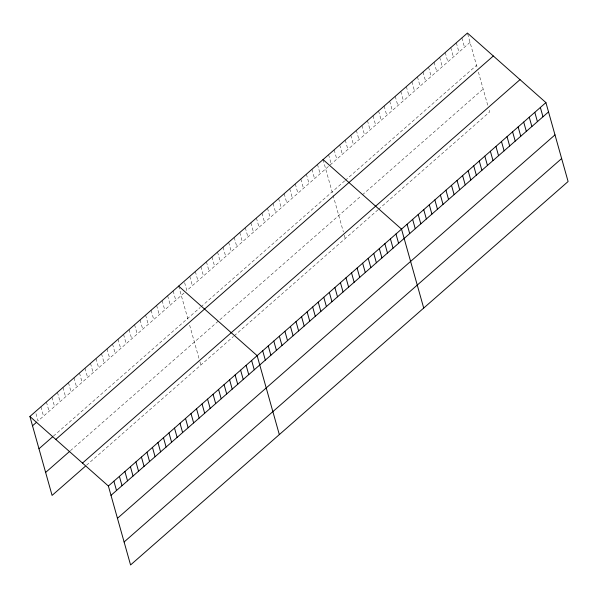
<?xml version="1.0" encoding="UTF-8"?>
<svg xmlns="http://www.w3.org/2000/svg" width="598" height="598" viewBox="0 0 598 598"><rect width="100%" height="100%" fill="white"/><g stroke="black" fill="none" stroke-linecap="round" stroke-linejoin="round"><path stroke-width="0.45" stroke-dasharray="2.99 2.24" d="M184.057 292.99L38.025 420.962L35.409 411.648M470.05 42.361L186.83 290.561L184.214 281.247M53.439 436.091L200.233 307.447M200.928 306.841L344.62 180.917M345.308 180.312L476.509 65.339M70.422 450.705L360.99 196.069M362.373 194.851L483.162 89.005M86.523 465.229L233.474 336.45M234.169 335.837L377.861 209.92M378.549 209.307L489.62 111.976L488.693 108.694M467.673 33.892L477.458 68.718M478.407 72.096L487.774 105.412M461.88 37.913L464.497 47.227M456.326 42.779L458.943 52.093M450.772 47.646L453.389 56.967M445.218 52.512L447.835 61.833M439.665 57.378L442.281 66.699M434.111 62.244L436.734 71.566M428.557 67.111L431.18 76.432M423.003 71.977L425.627 81.298M417.449 76.843L420.073 86.164M411.902 81.717L414.519 91.031M406.348 86.583L408.965 95.897M400.795 91.449L403.411 100.763M395.241 96.315L397.857 105.629M389.687 101.182L392.303 110.495M384.133 106.048L386.749 115.362M378.579 110.914L381.195 120.228M373.025 115.78L375.641 125.094M367.471 120.647L370.095 129.96M361.917 125.513L364.541 134.827M356.363 130.379L358.987 139.693M350.809 135.245L353.433 144.559M345.263 140.111L347.879 149.425M339.709 144.978L342.325 154.299M334.155 149.844L336.771 159.165M328.601 154.71L331.217 164.031M323.047 159.576L332.832 194.402M333.071 195.247L343.387 231.942M344.313 235.223L345.233 238.505M317.493 164.443L320.109 173.764M311.939 169.309L314.555 178.63M306.385 174.175L309.002 183.496M300.831 179.049L303.455 188.363M295.277 183.915L297.901 193.229M289.724 188.781L292.347 198.095M284.17 193.647L286.793 202.961M278.623 198.514L281.239 207.827M273.069 203.38L275.685 212.694M267.515 208.246L270.132 217.56M261.961 213.112L264.578 222.426M256.407 217.978L259.024 227.292M250.854 222.845L253.47 232.159M245.3 227.711L247.916 237.025M239.746 232.577L242.362 241.891M234.192 237.443L236.815 246.757M228.638 242.31L231.262 251.631M223.084 247.176L225.708 256.497M217.537 252.042L220.154 261.363M211.984 256.908L214.6 266.23M206.43 261.774L209.046 271.096M200.876 266.641L203.492 275.962M195.322 271.507L197.938 280.828M189.768 276.381L192.384 285.695M178.66 286.113L188.452 320.932M189.641 325.163L198.999 358.479M199.926 361.76L200.846 365.042M173.151 290.942L175.767 300.256M167.642 295.771L170.258 305.085M162.133 300.592L164.749 309.914M156.624 305.421L159.24 314.742M151.115 310.25L153.731 319.571M145.606 315.079L148.222 324.4M140.096 319.908L142.713 329.221M134.58 324.736L137.204 334.05M129.071 329.565L131.695 338.879M123.562 334.394L126.185 343.708M118.053 339.223L120.676 348.537M112.544 344.052L115.16 353.366M107.035 348.881L109.651 358.195M101.525 353.71L104.142 363.023M96.016 358.538L98.633 367.852M90.507 363.367L93.124 372.681M84.998 368.196L87.614 377.51M79.489 373.017L82.105 382.339M73.98 377.846L76.596 387.168M68.471 382.675L71.087 391.996M62.954 387.504L65.578 396.825M57.445 392.333L60.069 401.654M51.936 397.162L54.56 406.476M46.427 401.991L49.051 411.304M40.918 406.819L43.534 416.133"/><path stroke-width="0.9" d="M29.9 416.477L467.434 33.047L545.914 102.594L568.1 181.523L130.566 564.953L108.38 486.025L29.9 416.477L52.086 495.406L85.148 466.433M32.516 425.791L36.65 422.173M38.975 448.762L52.751 436.697M55.801 439.425L493.328 55.995M45.627 472.435L69.734 451.311M82.487 463.076L520.013 79.646M108.38 486.025L545.914 102.594M111.004 495.338L548.53 111.908M117.455 518.309L554.989 134.886M124.107 541.982L561.642 158.552M323.047 159.576L401.527 229.124L423.713 308.052M178.66 286.113L257.14 355.661L279.326 434.589M540.36 107.461L542.977 116.774M534.806 112.327L537.423 121.641M529.252 117.193L531.876 126.507M523.699 122.059L526.322 131.373M518.145 126.926L520.768 136.247M512.591 131.792L515.214 141.113M507.044 136.658L509.66 145.979M501.49 141.524L504.107 150.846M495.936 146.39L498.553 155.712M490.382 151.257L492.999 160.578M484.829 156.13L487.445 165.444M479.275 160.997L481.891 170.31M473.721 165.863L476.337 175.177M468.167 170.729L470.783 180.043M462.613 175.595L465.237 184.909M457.059 180.461L459.683 189.775M451.505 185.328L454.129 194.642M445.951 190.194L448.575 199.508M440.405 195.06L443.021 204.374M434.851 199.926L437.467 209.24M429.297 204.793L431.913 214.106M423.743 209.659L426.359 218.973M418.189 214.525L420.805 223.839M412.635 219.391L415.251 228.705M407.081 224.257L409.697 233.579M395.973 233.99L398.597 243.311M390.419 238.856L393.043 248.177M384.865 243.722L387.489 253.044M379.319 248.589L381.935 257.91M373.765 253.462L376.381 262.776M368.211 258.329L370.827 267.642M362.657 263.195L365.273 272.509M357.103 268.061L359.719 277.375M351.549 272.927L354.166 282.241M345.995 277.793L348.612 287.107M340.441 282.66L343.058 291.974M334.887 287.526L337.511 296.84M329.334 292.392L331.957 301.706M323.78 297.258L326.403 306.572M318.226 302.125L320.849 311.438M312.679 306.991L315.296 316.305M307.125 311.857L309.742 321.171M301.571 316.723L304.188 326.037M296.017 321.589L298.634 330.911M290.464 326.456L293.08 335.777M284.91 331.322L287.526 340.643M279.356 336.188L281.972 345.509M273.802 341.054L276.418 350.376M268.248 345.921L270.872 355.242M262.694 350.794L265.318 360.108M251.631 360.489L254.255 369.803M246.122 365.311L248.746 374.632M240.613 370.14L243.229 379.461M235.104 374.968L237.72 384.29M229.595 379.797L232.211 389.119M224.086 384.626L226.702 393.94M218.576 389.455L221.193 398.769M213.067 394.284L215.684 403.598M207.558 399.113L210.175 408.427M202.049 403.942L204.666 413.255M196.54 408.77L199.156 418.084M191.024 413.599L193.647 422.913M185.515 418.428L188.138 427.742M180.005 423.257L182.629 432.571M174.496 428.086L177.12 437.4M168.987 432.915L171.604 442.228M163.478 437.736L166.095 447.057M157.969 442.565L160.585 451.886M152.46 447.394L155.076 456.715M146.951 452.223L149.567 461.544M141.442 457.051L144.058 466.373M135.933 461.88L138.549 471.194M130.424 466.709L133.04 476.023M124.915 471.538L127.531 480.852M119.398 476.367L122.022 485.681M113.889 481.196L116.513 490.51"/></g></svg>
